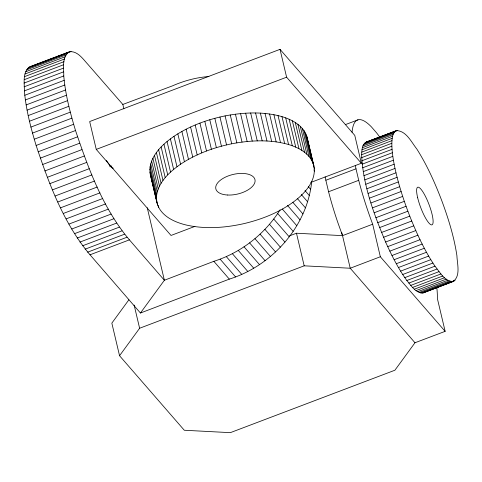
<?xml version="1.0" encoding="UTF-8"?>
<svg xmlns="http://www.w3.org/2000/svg" width="482" height="482" viewBox="0 0 482 482"><rect width="100%" height="100%" fill="white"/><g stroke="black" fill="none" stroke-linecap="round" stroke-linejoin="round"><path stroke-width="0.72" d="M311.709 181.774C306.974 226.853 272.011 265.678 229.324 279.126L140.443 313.023L90.014 254.797C63.588 223.401 49.062 183.889 36.126 145.462C30.728 127.646 25.98 109.486 24.377 90.887C24.474 83.025 22.202 71.414 30.179 66.643L69.571 51.701C77.71 50.893 83.103 59.166 87.965 64.443L122.832 104.449L123.874 108.848M280.108 209.778C264.98 234.011 241.09 252.664 213.851 261.316L164.38 280.253L129.411 239.855C102.985 208.459 88.459 168.947 75.523 130.514C70.125 112.704 65.377 94.538 63.769 75.945C63.871 68.083 61.594 56.472 69.571 51.701M361.639 154.74C361.946 150.402 361.735 144.226 366.332 142.039L396.523 130.586C406.374 130.887 411.423 142.232 416.828 149.022C427.124 165.272 435.005 182.919 441.843 200.861C448.429 218.659 454.092 236.921 456.912 255.725C457.171 263.853 460.864 275.806 453.207 281.488L423.015 292.942C415.598 293.357 411.104 285.404 406.82 280.5C398.24 268.582 391.625 255.382 385.606 242.018C373.966 214.231 362.934 185.148 361.639 154.74L391.83 143.287C392.143 138.949 391.926 132.773 396.523 130.586M149.824 169.381C150.908 154.849 162.771 144.118 173.996 136.304C189.378 126.049 207.055 119.59 225.1 115.903C243.802 112.324 263.497 111.366 281.976 116.632C292.701 119.819 304.467 126.296 307.293 138.003L313.89 165.904C316.529 179.262 306.757 191.095 297.159 199.078C281.88 211.447 263.226 218.991 244.247 223.558C225.275 227.853 205.26 229.366 186.154 225.004C174.098 222.1 160.199 215.707 156.903 202.567L150.312 174.671L149.824 169.381L156.421 197.277L156.903 202.567M156.421 197.277C157.5 182.75 169.369 172.014 180.587 164.199C195.975 153.945 213.647 147.486 231.697 143.799C250.399 140.22 270.089 139.262 288.573 144.528C299.292 147.715 311.059 154.192 313.89 165.904M128.857 299.834L111.842 323.133L119.548 355.734L184.293 430.251L230.33 432.655L394.897 370.23L414.978 342.756L445.145 331.345L437.409 298.72A104.329 22.925 69.2 0 0 436.8 287.254M140.443 313.023L164.38 280.253L147.245 207.736M119.548 355.734L139.617 328.254L304.184 265.823L350.227 268.239L380.34 256.755L445.145 331.345M423.015 292.942L454.255 280.988M28.818 67.293L68.215 52.345M33.101 65.883L38.024 64.016M39.434 63.479L55.611 57.346M57.72 56.545L63.347 54.412M64.757 53.876L71.089 51.472M27.625 68.354L67.016 53.406M26.594 69.824L65.986 54.882M25.739 71.698L65.13 56.756M25.058 73.975L64.455 59.027M24.558 76.632L63.949 61.69M24.239 79.669L63.63 64.727M24.1 83.067L63.497 68.119M24.148 86.808L63.54 71.866M24.377 90.887L63.769 75.945M24.787 95.279L64.178 80.331M25.377 99.961L64.769 85.019M26.142 104.925L65.54 89.983M27.088 110.143L66.48 95.195M28.197 115.59L67.594 100.648M29.474 121.247L68.872 106.299M30.914 127.085L70.312 112.143M32.505 133.086L71.902 118.144M34.246 139.22L73.644 124.278M310.794 182.437L361.367 163.259L354.776 135.382L280.018 49.345L89.67 121.548L96.255 149.396L171.014 235.457L194.897 226.395M36.126 145.462L75.523 130.514M38.138 151.782L77.53 136.84M40.271 158.156L79.663 143.214M42.518 164.555L81.91 149.613M96.255 149.396L286.603 77.198L361.367 163.259M44.868 170.959L84.26 156.011M47.314 177.328L86.706 162.386M49.845 183.642L89.236 168.7M109.806 166.76L111.806 166.001M52.442 189.878L91.839 174.93M55.105 195.999L94.502 181.057M57.822 201.988L97.213 187.04M60.575 207.808L99.967 192.866M63.353 213.448L102.75 198.506M66.148 218.876L105.54 203.934M68.944 224.076L108.342 209.128M345.347 124.633L357.963 119.843M71.734 229.01L111.125 214.068M74.499 233.674L113.897 218.732M77.234 238.036L116.632 223.094M79.928 242.085L119.319 227.143M82.561 245.802L121.952 230.86M365.284 142.539L395.475 131.086M397.692 130.411L366.332 142.039M85.127 249.17L124.519 234.222M364.356 143.365L394.547 131.911M363.561 144.504L393.752 133.05M362.904 145.95L393.095 134.502M362.38 147.709L392.571 136.255M87.616 252.17L127.007 237.228M361.988 149.763L392.179 138.316M90.014 254.797L129.411 239.855M361.741 152.113L391.938 140.66M361.675 157.632L391.866 146.179L391.83 143.287M361.849 160.783L392.041 149.33L391.866 146.179M362.169 164.181L392.36 152.728L392.041 149.33M414.978 342.756L350.227 268.239L342.527 235.644L337.93 222.835A104.329 22.925 69.2 0 1 328.567 191.758L325.85 180.256L355.999 168.821A104.329 22.925 69.2 0 1 355.282 165.386M362.627 167.802L392.818 156.349L392.36 152.728M363.217 171.634L393.414 160.187L392.818 156.349M363.946 175.671L394.143 164.217L393.414 160.187M328.567 191.758L358.716 180.322L355.999 168.821M364.808 179.876L394.999 168.429L394.143 164.217M365.796 184.251L395.987 172.797L394.999 168.429M366.91 188.763L397.102 177.31L395.987 172.797M368.14 193.403L398.331 181.949L397.102 177.31M369.483 198.144L399.674 186.691L398.331 181.949M370.935 202.964L401.126 191.511L399.674 186.691M289.447 235.897L296.478 233.228L342.527 235.644L372.676 224.208A104.329 22.925 69.2 0 1 358.716 180.322M372.49 207.85L402.681 196.397L401.126 191.511M374.14 212.779L404.332 201.325L402.681 196.397M375.876 217.725L406.067 206.272L404.332 201.325M377.695 222.672L407.886 211.218L406.067 206.272M379.587 227.594L409.778 216.141C416.695 233.499 424.54 250.628 434.981 266.178C439.813 271.987 444.597 281.596 453.207 281.488M381.539 232.475L411.73 221.021M383.552 237.289L413.743 225.835M385.606 242.018L415.797 230.571M387.703 246.645L417.9 235.192M389.836 251.146L420.027 239.699M391.98 255.508L422.172 244.055M394.137 259.702L424.335 248.248M396.3 263.714L426.492 252.261M398.457 267.528L428.649 256.075M400.596 271.131L430.788 259.678M402.711 274.505L432.902 263.052M404.79 277.632L434.981 266.178M406.82 280.5L437.017 269.046M408.808 283.103L439 271.649M410.73 285.422L440.922 273.969M412.586 287.453L442.777 275.999M414.363 289.176L444.555 277.728M416.056 290.598L446.248 279.15M417.653 291.712L447.85 280.259M419.159 292.502L449.351 281.048M420.557 292.972L450.748 281.518M446.754 283.362L448.863 282.56M453.074 280.964L455.183 280.169M421.846 293.116L452.038 281.663M122.832 104.449L172.423 85.88C183.955 80.807 196.288 77.439 208.875 76.536M30.179 66.643L31.692 66.42M113.294 168.164L111.957 167.85L110.227 166.284L106.45 160.482M308.257 186.582L310.679 189.366M304.992 190.571L309.342 195.578M301.322 194.529L307.606 201.765M297.255 198.433L305.474 207.899M292.797 202.259L302.949 213.948M287.477 205.416L300.051 219.888M282.283 209.001L296.785 225.703M277.698 213.544L293.17 231.36M273.746 219.021L289.218 236.831M269.48 224.287L284.952 242.103M264.907 229.33L280.379 247.145M260.057 234.125L275.529 251.935M254.948 238.65L270.42 256.46M249.598 242.886L265.07 260.696M244.037 246.814L259.509 264.624M238.277 250.417L253.755 268.233M232.36 253.683L247.832 271.499M226.293 256.599L241.765 274.409M220.117 259.147L235.59 276.957M213.851 261.316L229.324 279.126M407.886 211.218L409.778 216.141M150.312 174.671L151.059 177.207M341.804 232.752L342.527 235.644M306.546 135.472L313.143 163.368M307.703 140.617L314.3 168.513M305.468 133.032L312.059 160.928M314.035 169.76L314.372 171.188M304.058 130.688L310.655 158.584M302.328 128.453L308.92 156.349M300.28 126.338L306.877 154.234M297.93 124.356L304.528 152.252M280.018 49.345L286.603 77.198M295.285 122.506L301.877 150.402M292.351 120.801L298.948 148.697M289.146 119.247L295.743 147.149M285.687 117.855L292.279 145.751M281.976 116.632L288.573 144.528M278.042 115.572L284.639 143.467M273.903 114.686L280.494 142.582M269.565 113.981L276.156 141.877M296.478 233.228L304.184 265.823M265.052 113.457L271.643 141.359M260.382 113.119L266.974 141.015M255.581 112.963L262.172 140.858M250.658 112.993L257.255 140.895M245.651 113.21L252.243 141.106M240.566 113.613L247.164 141.509M235.433 114.198L242.024 142.094M230.269 114.963L236.867 142.859M225.1 115.903L231.697 143.799M219.949 117.018L226.546 144.913M214.833 118.301L221.431 146.197M209.778 119.747L216.376 147.643M204.808 121.35L211.399 149.245M199.934 123.103L206.531 150.999M195.186 125.001L201.783 152.896M190.583 127.025L197.18 154.927M186.148 129.182L192.74 157.078M181.889 131.453L188.486 159.349M177.834 133.833L184.425 161.729M173.996 136.304L180.587 164.199M170.393 138.864L176.984 166.76M167.037 141.497L173.634 169.393M163.952 144.196L170.544 172.092M161.139 146.95L167.736 174.846M158.62 149.739L165.212 177.635M156.397 152.553L162.994 180.455M154.487 155.391L161.084 183.287M152.896 158.229L159.494 186.124M151.631 161.06L158.223 188.956M150.691 163.868L157.289 191.77M150.089 166.652L156.686 194.547M158.223 205.398L158.729 207.543M149.896 172.062L156.493 199.958M151.228 177.918L157.65 205.103M134.141 305.07L139.617 328.254M372.676 224.208L380.34 256.755M307.293 138.003L307.6 139.961M352.077 132.243A104.329 22.925 69.2 0 1 371.465 126.947L376.358 132.574A104.329 22.925 69.2 0 1 379.671 136.966M325.85 180.256A104.329 22.925 69.2 0 1 325.133 176.822M417.659 197.747A20.105 4.416 69.2 0 0 431.932 224.859A20.105 4.416 69.2 0 0 424.997 195.511A20.105 4.416 69.2 0 0 417.659 197.747M227.516 195.017A20.105 10.056 -13.3 0 0 254.978 179.666A20.105 10.056 -13.3 0 0 223.696 178.027A20.105 10.056 -13.3 0 0 227.516 195.017"/></g></svg>
